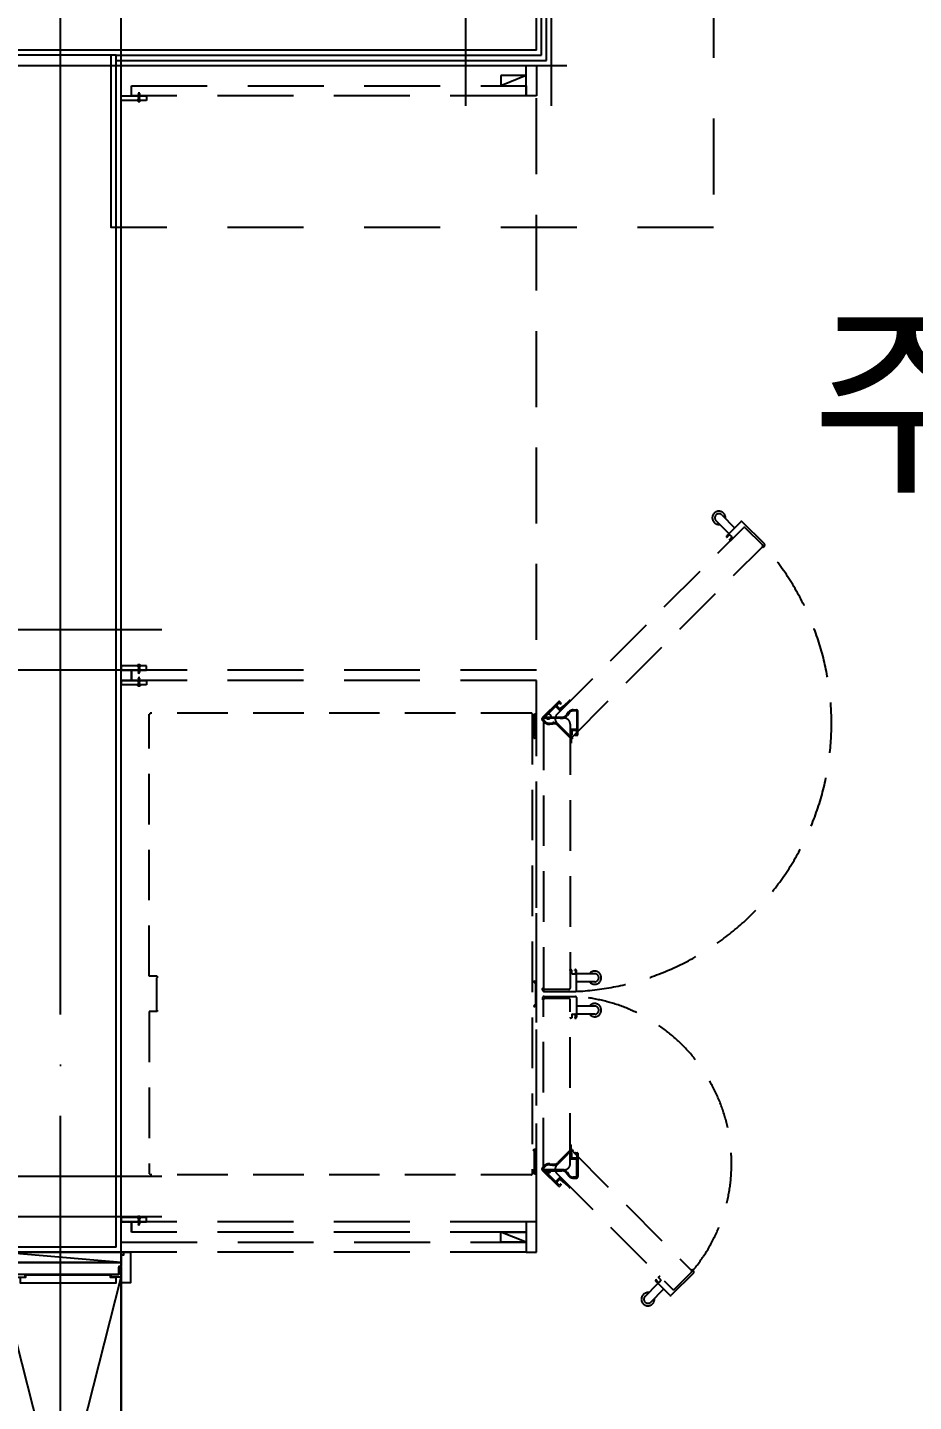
# Model space of a CAD drawing. Header units: millimetres. Extents: x 6886222 to 6919728, y 230959 to 276095.
# Drawn here: x 6894968 to 6896718, y 246235 to 248949 of the extents above; entities that cross this region are included whole.
import ezdxf
from ezdxf.enums import TextEntityAlignment as Align
from ezdxf.xclip import XClip

# ---------------------------------------------------------------- set-up
doc = ezdxf.new("R2010")
doc.units = ezdxf.units.MM
doc.header["$LTSCALE"] = 100
doc.header["$XCLIPFRAME"] = 2
for name, pattern in [('ST-DASH', [2.7, 1.5, -1.2]), ('U-84C-EX$0$( Hidden )', [0.375, 0.25, -0.125]), ('U-84C-EX$0$CEN', [62, 60, -1, 0, -1]), ('U-84C-EX$0$DASHDOTX2', [2, 1, -0.5, 0, -0.5]), ('U-84C-EX$0$HID', [2.3, 1.5, -0.8])]:
    doc.linetypes.add(name, pattern=pattern)
for name, color, linetype in [('BP', 7, 'Continuous'), ('TEXT', 2, 'Continuous'), ('U-84C-EX$0$C-DOOR', 1, 'Continuous'), ('U-84C-EX$0$CEN', 1, 'U-84C-EX$0$CEN'), ('U-84C-EX$0$COL', 2, 'Continuous'), ('U-84C-EX$0$DOR', 4, 'Continuous'), ('U-84C-EX$0$F-주방가구', 6, 'Continuous'), ('U-84C-EX$0$FIN', 5, 'Continuous'), ('U-84C-EX$0$FUR_미설치가구', 8, 'U-84C-EX$0$HID'), ('U-84C-EX$0$INSUL_line', 8, 'Continuous'), ('결로방지', 4, 'ST-DASH')]:
    doc.layers.add(name, color=color, linetype=linetype)
doc.layers.add('U-84C-EX$0$MC', color=152, linetype='Continuous', plot=False)
doc.styles.add('맑은 고딕', font='')
doc.styles.get('맑은 고딕').set_extended_font_data('Malgun Gothic')

# ---------------------------------------------------------------- blocks, each defined once
blk = doc.blocks.new('U-84C-EX$0$A$C424087ba')
at = {"layer": 'U-84C-EX$0$C-DOOR', "elevation": 0}
blk.add_lwpolyline([(0, -49), (0, -991), (-240, -49), (-240, -991)], close=True, dxfattribs=at)
at = {"layer": 'U-84C-EX$0$C-DOOR', "color": 1, "linetype": 'U-84C-EX$0$DASHDOTX2', "ltscale": 10}
blk.add_arc((-239.4, -47.5, 0), 943.5, 182.5226, 269.9627, dxfattribs=at)
at = {"layer": 'U-84C-EX$0$DOR', "color": 8}
blk.add_line((0, -20), (-240, 0), dxfattribs=at)
at = {"layer": 'U-84C-EX$0$DOR'}
for points in [[(-252, 0), (-252, -40), (-240, -40), (-240, -5), (-245, -5), (-245, 0)], [(18, 0), (18, -60), (0, -60), (0, -5), (5, -5), (5, 0)], [(0, -20), (0, -28), (-5, -28), (-5, -44), (-235, -44), (-235, -28), (-240, -28), (-240, -20)], [(-240, -49), (-190, -49), (-190, -44), (-235, -44), (-235, -29), (-240, -29)], [(-21, -45), (-189, -45), (-189, -50), (-200, -50), (-200, -60), (-10, -60), (-10, -50), (-21, -50)], [(0, -49), (-20, -49), (-20, -44), (-5, -44), (-5, -29), (0, -29)], [(-252, -1040), (-252, -1000), (-240, -1000), (-240, -1035), (-245, -1035), (-245, -1040)], [(-240, -991), (-190, -991), (-190, -996), (-235, -996), (-235, -1011), (-240, -1011)], [(0, -1020), (0, -1012), (-5, -1012), (-5, -996), (-235, -996), (-235, -1012), (-240, -1012), (-240, -1020)], [(-21, -995), (-189, -995), (-189, -990), (-200, -990), (-200, -980), (-10, -980), (-10, -990), (-21, -990)], [(0, -991), (-20, -991), (-20, -996), (-5, -996), (-5, -1011), (0, -1011)]]:
    blk.add_lwpolyline(points, close=True, dxfattribs=at)
at = {"layer": 'U-84C-EX$0$DOR', "color": 8}
blk.add_lwpolyline([(0, -20), (-240, -20), (-240, 0), (0, 0)], close=True, dxfattribs=at)
at = {"layer": 'U-84C-EX$0$DOR', "color": 4, "elevation": 0}
blk.add_lwpolyline([(-240, -49), (-1182, -49), (-1182, -89), (-240, -89)], close=True, dxfattribs=at)
at = {"layer": 'U-84C-EX$0$DOR', "elevation": 0}
blk.add_lwpolyline([(18, -1040), (18, -980), (0, -980), (0, -1035), (5, -1035), (5, -1040)], close=True, dxfattribs=at)
blk = doc.blocks.new('U-84C-EX$0$냉장고_1')
at = {"layer": 'U-84C-EX$0$F-주방가구', "color": 8, "linetype": 'U-84C-EX$0$( Hidden )', "ltscale": 4}
for p, q in [((-1075.3, 586.4), (-1031.4, 630.3)), ((-1028.6, 630.3), (-1001, 602.8)), ((-991.1, 643.8), (-1016.5, 618.3)), ((-979.8, 632.5), (-1005.2, 607)), ((-1037.6, 618.5), (-1071.4, 584.7)), ((-805.6, 390), (-1034.1, 618.5)), ((-1011.5, 600.8), (-1007.4, 604.9)), ((-1011.5, 600.5), (-1006.7, 595.8)), ((-1002.4, 601.3), (-1006, 604.9)), ((-1002.8, 601), (-1002.4, 601.4)), ((-1002.8, 601), (-1002.7, 601)), ((-1002.8, 600.3), (-1001.8, 599.4)), ((-1001, 599.9), (-1001.6, 599.4)), ((-1075.3, 582.2), (-1073.2, 580.1)), ((-1072.5, 580.1), (-1071.8, 580.8)), ((-836.2, 345.9), (-1071.4, 581.1)), ((-1009.7, 594.1), (-1008.3, 592.7)), ((-1006.9, 594.1), (-1007.9, 593)), ((-1006.7, 595.6), (-1006.9, 594.1)), ((-831.9, 416.9), (-831.1, 417.6)), ((-822.2, 406.6), (-831.9, 416.2)), ((-820.9, 408.1), (-830.4, 417.6)), ((-819.6, 406.8), (-821, 408.2)), ((-813.6, 412.6), (-814.2, 412)), ((-813.3, 410.8), (-814.2, 411.7)), ((-813.6, 412.6), (-810.8, 415.4)), ((-812.5, 410.8), (-810.4, 412.9)), ((-812.5, 410.8), (-812.5, 410.8)), ((-810.4, 412.9), (-805.4, 408)), ((-809.4, 415.4), (-776.8, 382.9)), ((-847.3, 349.8), (-847.3, 395.8)), ((-845.3, 395.8), (-845.3, 361.3)), ((-837.8, 398.8), (-844.3, 398.8)), ((-844.3, 396.8), (-837.8, 396.8)), ((-829.8, 392.8), (-826.3, 388.1)), ((-828.2, 394), (-824.7, 389.2)), ((-820.8, 406), (-820.6, 406)), ((-820, 382.4), (-781.7, 382.4)), ((-812.8, 398.6), (-819.9, 405.7)), ((-818.1, 407), (-819.6, 406.8)), ((-811.6, 400.7), (-817.9, 406.9)), ((-779.7, 384.4), (-815.1, 384.4)), ((-812.7, 382.4), (-815, 382.4)), ((-812.1, 397.1), (-803.4, 405.8)), ((-808.2, 383.4), (-811.7, 383.4)), ((-811.3, 400.7), (-805.4, 406.6)), ((-807.7, 382.9), (-807.7, 382.7)), ((-807.5, 382.5), (-805.7, 382.5)), ((-805.7, 382.5), (-790.7, 382.5)), ((-778.3, 381.4), (-802.6, 405.8)), ((-790.7, 382.5), (-788.9, 382.5)), ((-788.7, 382.9), (-788.7, 382.7)), ((-784.7, 383.4), (-788.2, 383.4)), ((-783.7, 382.4), (-779.7, 382.4)), ((-779.2, 379.9), (-779.2, 381.9)), ((-777.2, 381.9), (-777.2, 379.9)), ((-765.2, 391.1), (-765.2, 35)), ((-765.2, 391.1), (-761.2, 391.1)), ((-761.2, 391.1), (-761.2, 346.7)), ((-756.7, -518.5), (-756.7, 391.1)), ((-755.5, 392.3), (-2.2, 392.3)), ((-2.2, 391.1), (-2.2, 392.3)), ((-2.2, 391.1), (-1.2, 391.1)), ((-1.2, 390.1), (-1.2, 391.1)), ((-1.2, 390.1), (0, 390.1)), ((0, 70), (0, 390.1)), ((-844.9, 350.8), (-844.9, 357.8)), ((-832.5, 360.8), (-844.8, 360.8)), ((-835.5, 358.8), (-843.9, 358.8)), ((-835.3, 358.6), (-835.3, 349.7)), ((-833, 359.3), (-833, 349.2)), ((-805.6, 373), (-832.7, 345.9)), ((-832.7, 343.1), (-807.7, 368.1)), ((-832, 370.4), (-832, 46.5)), ((-815.7, 362.8), (-826.3, 352.2)), ((-814.4, 364.1), (-815.7, 362.8)), ((-814, 364), (-814.1, 364.1)), ((-813.3, 364), (-810.8, 366.5)), ((-810.8, 367.9), (-809.1, 369.5)), ((-791.6, 370.7), (-797.5, 371.5)), ((-791.4, 372.6), (-797.2, 373.5)), ((-778.3, 380), (-782.8, 375.4)), ((-781.4, 374), (-776.8, 378.6)), ((-779.2, 379.9), (-779.2, 46.5)), ((-777.2, 379.9), (-779.2, 379.9)), ((-842.3, 348.8), (-846.3, 348.8)), ((-841.9, 350.8), (-844.9, 350.8)), ((-842.3, 348.8), (-841.5, 348.8)), ((-841.8, 350.8), (-841.9, 350.8)), ((-841.3, 350.3), (-841.3, 349)), ((-837.7, 344.5), (-836.2, 345.9)), ((-836.2, 343.1), (-837.7, 344.5)), ((-836.2, 345.9), (-834.8, 344.5)), ((-835.2, 349.6), (-834, 348.6)), ((-831.3, 347.4), (-834.1, 344.5)), ((-834, 348.6), (-834, 346.6)), ((-834, 346.8), (-834, 333.3)), ((-832.5, 332.8), (-833.5, 332.8)), ((-832.6, 348.4), (-832.7, 348.5)), ((-832, 347), (-832, 333.3)), ((-829.9, 347.4), (-827.4, 349.8)), ((-826.3, 352.2), (-827.5, 351)), ((-827.4, 350.5), (-827.5, 350.7)), ((-761.3, 342.2), (-758.8, 343.8)), ((-842.3, 83), (-841.5, 83)), ((-841.3, 81.5), (-841.3, 82.8)), ((-835.3, 75.2), (-835.3, 81.9)), ((-835.2, 82.1), (-834, 83)), ((-834, 83), (-832.5, 83)), ((-832, 81), (-832, 83)), ((-880.3, 75), (-844.3, 75)), ((-880.3, 59), (-844.3, 59)), ((-844.3, 42), (-844.3, 81)), ((-841.8, 81), (-842.3, 81)), ((-842.3, 81), (-842.3, 76)), ((-841.8, 81), (-841.9, 81)), ((-835.5, 75), (-841.3, 75)), ((-763.2, 35), (-763.2, 55)), ((-760.2, 58), (-760.2, 60)), ((-16.2, 67), (-16.2, 70)), ((-16.2, 70), (0, 70)), ((-16.2, 67), (-15, 67)), ((-15, 3), (-15, 67)), ((-844.3, 28), (-844.3, -11)), ((-780.2, 40), (-842.3, 40)), ((-780.2, 30), (-842.3, 30)), ((-829.5, 44), (-781.7, 44)), ((-777.7, 46.5), (-778.7, 46.5)), ((-777.2, 43), (-777.2, 46)), ((-763.2, 35), (-765.2, 35)), ((-765.2, 35), (-765.2, 15)), ((-763.2, 15), (-763.2, 35)), ((-880.3, 11), (-844.3, 11)), ((-832, -497.8), (-832, 23.5)), ((-829.5, 26), (-781.7, 26)), ((-779.2, -507.3), (-779.2, 23.5)), ((-777.7, 23.5), (-778.7, 23.5)), ((-777.2, 27), (-777.2, 24)), ((-765.2, 15), (-765.2, -518.5)), ((-760.2, 10), (-760.2, 12)), ((-16.2, 0), (-16.2, 3)), ((-16.2, 3), (-15, 3)), ((-16.2, 0), (0, 0)), ((0, 0), (0, -517.5)), ((-880.3, -5), (-844.3, -5)), ((-842.3, -11), (-842.3, -6)), ((-841.8, -11), (-842.3, -11)), ((-842.3, -13), (-841.5, -13)), ((-841.8, -11), (-841.9, -11)), ((-835.5, -5), (-841.3, -5)), ((-841.3, -11.5), (-841.3, -12.8)), ((-835.3, -5.2), (-835.3, -11.9)), ((-835.2, -12.1), (-834, -13)), ((-834, -13), (-832.5, -13)), ((-832, -11), (-832, -13)), ((-834, -474.2), (-834, -460.7)), ((-832.5, -460.2), (-833.5, -460.2)), ((-832, -474.4), (-832, -460.7)), ((-836.2, -473.3), (-1211.6, -848.7)), ((-847.3, -477.2), (-847.3, -523.2)), ((-842.3, -476.2), (-846.3, -476.2)), ((-844.9, -478.2), (-844.9, -485.2)), ((-841.9, -478.2), (-844.9, -478.2)), ((-832.5, -488.2), (-844.8, -488.2)), ((-835.5, -486.2), (-843.9, -486.2)), ((-842.3, -476.2), (-841.5, -476.2)), ((-841.8, -478.2), (-841.9, -478.2)), ((-841.3, -477.7), (-841.3, -476.4)), ((-836.2, -470.5), (-837.7, -471.9)), ((-837.7, -471.9), (-836.2, -473.3)), ((-836.2, -473.3), (-834.8, -471.9)), ((-835.3, -486), (-835.3, -477.1)), ((-835.2, -477), (-834, -476.1)), ((-831.3, -474.8), (-834.1, -471.9)), ((-834, -476.1), (-834, -474.1)), ((-833, -486.7), (-833, -476.6)), ((-832.7, -470.5), (-807.7, -495.5)), ((-805.6, -500.4), (-832.7, -473.3)), ((-832.6, -475.8), (-832.7, -475.9)), ((-829.9, -474.8), (-827.4, -477.2)), ((-827.4, -477.9), (-827.5, -478.1)), ((-826.3, -479.6), (-827.5, -478.4)), ((-815.7, -490.2), (-826.3, -479.6)), ((-761.2, -475.4), (-761.2, -518.5)), ((-760.2, -470.5), (-758.2, -472.4)), ((-845.3, -523.2), (-845.3, -488.7)), ((-829.8, -520.2), (-826.3, -515.4)), ((-820, -509.8), (-781.7, -509.8)), ((-814.4, -491.5), (-815.7, -490.2)), ((-779.7, -511.8), (-815.1, -511.8)), ((-812.7, -509.8), (-815, -509.8)), ((-814, -491.4), (-814.1, -491.5)), ((-813.3, -491.4), (-810.8, -493.9)), ((-808.2, -510.8), (-811.7, -510.8)), ((-810.8, -495.3), (-809.1, -496.9)), ((-809.4, -542.8), (-776.8, -510.3)), ((-807.7, -510.3), (-807.7, -510.1)), ((-807.5, -509.9), (-805.7, -509.9)), ((-805.7, -509.9), (-790.7, -509.9)), ((-778.3, -508.8), (-802.6, -533.2)), ((-791.6, -498.1), (-797.5, -498.9)), ((-791.4, -500), (-797.2, -500.9)), ((-790.7, -509.9), (-788.9, -509.9)), ((-788.7, -510.3), (-788.7, -510.1)), ((-784.7, -510.8), (-788.2, -510.8)), ((-783.7, -509.8), (-779.7, -509.8)), ((-778.3, -507.4), (-782.8, -502.8)), ((-781.4, -501.4), (-776.8, -506)), ((-779.2, -507.3), (-779.2, -509.3)), ((-777.2, -507.3), (-779.2, -507.3)), ((-777.2, -509.3), (-777.2, -507.3)), ((-805.6, -517.4), (-1174.2, -886)), ((-844.3, -524.2), (-837.8, -524.2)), ((-837.8, -526.2), (-844.3, -526.2)), ((-822.2, -534), (-831.9, -543.6)), ((-820.9, -535.5), (-830.4, -545)), ((-828.2, -521.4), (-824.7, -516.6)), ((-819.6, -534.2), (-821, -535.6)), ((-820.8, -533.4), (-820.6, -533.4)), ((-812.8, -526), (-819.9, -533.1)), ((-818.1, -534.4), (-819.6, -534.2)), ((-811.6, -528.1), (-817.9, -534.3)), ((-813.3, -538.2), (-814.2, -539.1)), ((-813.6, -540), (-814.2, -539.4)), ((-813.6, -540), (-810.8, -542.8)), ((-812.5, -538.2), (-810.4, -540.3)), ((-812.5, -538.2), (-812.5, -538.2)), ((-812.1, -524.5), (-803.4, -533.2)), ((-811.3, -528.1), (-805.4, -534)), ((-810.4, -540.3), (-805.4, -535.4)), ((-761.2, -518.5), (-765.2, -518.5)), ((-755.5, -519.7), (-2.2, -519.7)), ((-2.2, -518.5), (-2.2, -519.7)), ((-2.2, -518.5), (-1.2, -518.5)), ((-1.2, -517.5), (0, -517.5)), ((-1.2, -518.5), (-1.2, -517.5)), ((-831.9, -544.3), (-831.1, -545)), ((-1215.5, -849.7), (-1213.3, -847.6)), ((-1215.5, -854), (-1171.5, -897.9)), ((-1212.6, -847.6), (-1211.9, -848.3)), ((-1177.8, -886), (-1211.6, -852.2)), ((-1151.6, -868.1), (-1146.9, -863.3)), ((-1151.6, -868.3), (-1147.5, -872.4)), ((-1149.8, -861.6), (-1148.4, -860.2)), ((-1147, -861.6), (-1148.1, -860.6)), ((-1146.8, -863.1), (-1147, -861.6)), ((-1142.9, -867.8), (-1142, -866.9)), ((-1142.9, -868.5), (-1142.6, -868.9)), ((-1142.9, -868.5), (-1142.9, -868.6)), ((-1141.1, -867.5), (-1141.7, -866.9)), ((-1168.7, -897.9), (-1141.1, -870.3)), ((-1131.2, -911.3), (-1156.7, -885.9)), ((-1142.6, -868.9), (-1146.1, -872.4)), ((-1119.9, -900), (-1145.4, -874.6))]:
    blk.add_line(p, q, dxfattribs=at)
for centre, radius in [((-788.4, 385.6), 3.75), ((-788.4, 385.6), 3.75), ((-788.4, -513.1), 5.3), ((-788.4, -513.1), 5.3)]:
    blk.add_circle(centre, radius, dxfattribs=at)
for centre, radius, start, end in [((-1030, 628.9), 2, 45, 135), ((-985.4, 638.1), 13, 262.9799, 187.0201), ((-985.4, 638.1), 8, 315, 135), ((-1035.9, 616.7), 2.5, 45, 135), ((-1011.3, 600.6), 0.2, 135, 225), ((-1006.7, 604.2), 1, 45, 135), ((-1002.4, 600.6), 0.5, 135, 225), ((-1001.7, 599.5), 0.2, 225, 315), ((-1002.4, 601.4), 2, 315, 45), ((-819.7, 370.1), 330.9, 140.3392, 266.0839), ((-1073.2, 584.3), 3, 135, 225), ((-1072.8, 580.4), 0.5, 225, 315), ((-1069.7, 582.9), 2.5, 135, 225), ((-1072.1, 581.1), 0.5, 315, 45), ((-1008.3, 593.4), 0.5, 225, 315), ((-1006.9, 595.6), 0.2, 352.5686, 45), ((-831.5, 416.6), 0.5, 135, 225), ((-830.8, 417.3), 0.5, 45, 135), ((-814, 411.8), 0.2, 135, 225), ((-812.9, 411.1), 0.5, 225, 315), ((-810.1, 414.7), 1, 45, 135), ((-806.1, 407.3), 1, 315, 45), ((-844.3, 395.8), 3, 90, 180), ((-844.3, 395.8), 1, 90, 180), ((-837.8, 386.8), 12, 36.6144, 90), ((-837.8, 386.8), 10, 36.6144, 90), ((-820, 370.4), 12, 90, 180), ((-815.1, 396.4), 14, 216.6144, 256.2709), ((-815.1, 396.4), 12, 216.6144, 270), ((-820.8, 408), 2, 225, 270), ((-820.6, 405), 1, 45, 90), ((-819.5, 407), 0.2, 225, 277.4314), ((-815.1, 396.4), 14, 256.2709, 270), ((-818, 406.8), 0.2, 45, 97.4314), ((-812.4, 397.5), 0.5, 135, 225), ((-813.1, 398.2), 0.5, 315, 45), ((-812.4, 397.5), 0.5, 225, 315), ((-812.7, 382.9), 0.5, 270, 0), ((-811.7, 382.9), 0.5, 90, 180), ((-811.5, 400.8), 0.2, 225, 315), ((-808.2, 382.9), 0.5, 0, 90), ((-807.5, 382.7), 0.2, 180, 270), ((-814.1, 381.5), 12, 315, 45), ((-803, 405.5), 0.5, 45, 135), ((-788.9, 382.7), 0.2, 270, 0), ((-788.2, 382.9), 0.5, 90, 180), ((-784.7, 382.9), 0.5, 0, 90), ((-783.7, 382.9), 0.5, 180, 270), ((-781.7, 379.9), 2.5, 0, 90), ((-779.7, 381.9), 2.5, 0, 90), ((-779.7, 381.9), 0.5, 0, 90), ((-779, 380.7), 1, 315, 45), ((-779, 380.7), 3, 315, 45), ((-755.5, 391.1), 1.2, 90, 180), ((-844.8, 361.3), 0.5, 180, 270), ((-843.9, 357.8), 1, 90, 180), ((-835.5, 358.6), 0.2, 0, 90), ((-832.5, 359.3), 0.5, 90, 180), ((-832.5, 360.3), 0.5, 0, 90), ((-832.5, 360.3), 0.5, 270, 0), ((-814.2, 364), 0.2, 45, 135), ((-813.6, 364.3), 0.5, 225, 315), ((-810.4, 367.5), 0.5, 135, 225), ((-811.1, 366.8), 0.5, 315, 45), ((-799.2, 359.6), 14, 121.2709, 135), ((-799.2, 359.6), 12, 81.6144, 135), ((-799.2, 359.6), 14, 81.6144, 121.2709), ((-789.9, 382.5), 12, 261.6144, 315), ((-789.9, 382.5), 10, 261.6144, 315), ((-846.3, 349.8), 1, 180, 270), ((-841.8, 350.3), 0.5, 0, 90), ((-841.5, 349), 0.2, 270, 0), ((-834.5, 347.7), 2.5, 225, 315), ((-834.5, 344.9), 2.5, 225, 315), ((-835.1, 349.7), 0.2, 180, 232.4314), ((-834.5, 344.9), 0.5, 225, 315), ((-834.2, 348.6), 0.2, 0, 52.4314), ((-833.5, 333.3), 0.5, 180, 270), ((-832, 349.2), 1, 180, 225), ((-834, 347), 2, 0, 45), ((-832.5, 333.3), 0.5, 270, 0), ((-830.9, 347), 0.5, 45, 135), ((-830.2, 347.7), 0.5, 225, 315), ((-827.4, 350.8), 0.2, 135, 225), ((-827.8, 350.2), 0.5, 315, 45), ((-760.2, 347.1), 5, 180, 257.8398), ((-758.2, 346.7), 3, 180, 258.0765), ((-842.3, 81), 2, 90, 180), ((-841.8, 81.5), 0.5, 270, 0), ((-841.5, 82.8), 0.2, 0, 90), ((-835.1, 81.9), 0.2, 127.5686, 180), ((-832.5, 82.5), 0.5, 0, 90), ((-880.3, 67), 13, 37.9799, 322.0201), ((-880.3, 67), 8, 90, 270), ((-841.3, 76), 1, 180, 270), ((-835.5, 75.2), 0.2, 270, 0), ((-760.2, 55), 5, 90.5, 180), ((-760.2, 55), 3, 90.5, 180), ((-818.3, -499.2), 529.8, 92.5993, 221.4294), ((-842.3, 42), 2, 180, 270), ((-842.3, 28), 2, 90, 180), ((-829.5, 46.5), 2.5, 180, 270), ((-781.7, 46.5), 2.5, 270, 0), ((-780.2, 43), 3, 270, 0), ((-780.2, 27), 3, 0, 90), ((-778.7, 46), 0.5, 90, 180), ((-777.7, 46), 0.5, 0, 90), ((-880.3, 3), 13, 37.9799, 322.0201), ((-880.3, 3), 8, 90, 270), ((-829.5, 23.5), 2.5, 90, 180), ((-781.7, 23.5), 2.5, 0, 90), ((-778.7, 24), 0.5, 180, 270), ((-777.7, 24), 0.5, 270, 0), ((-760.2, 15), 5, 180, 269.5), ((-760.2, 15), 3, 180, 269.5), ((-842.3, -11), 2, 180, 270), ((-841.3, -6), 1, 90, 180), ((-841.8, -11.5), 0.5, 0, 90), ((-841.5, -12.8), 0.2, 270, 0), ((-835.5, -5.2), 0.2, 0, 90), ((-835.1, -11.9), 0.2, 180, 232.4314), ((-832.5, -12.5), 0.5, 270, 0), ((-833.5, -460.7), 0.5, 90, 180), ((-832.5, -460.7), 0.5, 0, 90), ((-846.3, -477.2), 1, 90, 180), ((-844.8, -488.7), 0.5, 90, 180), ((-843.9, -485.2), 1, 180, 270), ((-841.8, -477.7), 0.5, 270, 0), ((-841.5, -476.4), 0.2, 0, 90), ((-834.5, -472.3), 2.5, 45, 135), ((-834.5, -475.1), 2.5, 45, 135), ((-835.5, -486), 0.2, 270, 0), ((-835.1, -477.1), 0.2, 127.5686, 180), ((-834.5, -472.3), 0.5, 45, 135), ((-834.2, -476), 0.2, 307.5686, 0), ((-832, -476.6), 1, 135, 180), ((-832.5, -486.7), 0.5, 180, 270), ((-834, -474.4), 2, 315, 0), ((-832.5, -487.7), 0.5, 0, 90), ((-832.5, -487.7), 0.5, 270, 0), ((-830.9, -474.4), 0.5, 225, 315), ((-830.2, -475.1), 0.5, 45, 135), ((-827.4, -478.2), 0.2, 135, 225), ((-827.8, -477.6), 0.5, 315, 45), ((-760.2, -475.5), 5, 90.5, 180), ((-758.2, -475.4), 3, 90.5, 180), ((-820, -497.8), 12, 180, 270), ((-815.1, -523.8), 14, 103.7291, 143.3856), ((-815.1, -523.8), 12, 90, 143.3856), ((-815.1, -523.8), 14, 90, 103.7291), ((-814.2, -491.4), 0.2, 225, 315), ((-813.6, -491.7), 0.5, 45, 135), ((-812.7, -510.3), 0.5, 0, 90), ((-811.7, -510.3), 0.5, 180, 270), ((-810.4, -494.9), 0.5, 135, 225), ((-811.1, -494.2), 0.5, 315, 45), ((-799.2, -487), 14, 225, 238.7291), ((-808.2, -510.3), 0.5, 270, 0), ((-799.2, -487), 12, 225, 278.3856), ((-807.5, -510.1), 0.2, 90, 180), ((-799.2, -487), 14, 238.7291, 278.3856), ((-814.1, -508.9), 12, 315, 45), ((-789.9, -509.9), 12, 45, 98.3856), ((-789.9, -509.9), 10, 45, 98.3856), ((-788.9, -510.1), 0.2, 0, 90), ((-788.2, -510.3), 0.5, 180, 270), ((-784.7, -510.3), 0.5, 270, 0), ((-783.7, -510.3), 0.5, 90, 180), ((-781.7, -507.3), 2.5, 270, 0), ((-779.7, -509.3), 0.5, 270, 0), ((-779.7, -509.3), 2.5, 270, 0), ((-779, -508.1), 1, 315, 45), ((-779, -508.1), 3, 315, 45), ((-844.3, -523.2), 3, 180, 270), ((-844.3, -523.2), 1, 180, 270), ((-837.8, -514.2), 10, 270, 323.3856), ((-837.8, -514.2), 12, 270, 323.3856), ((-820.8, -535.4), 2, 90, 135), ((-820.6, -532.4), 1, 270, 315), ((-819.5, -534.4), 0.2, 82.5686, 135), ((-818, -534.2), 0.2, 262.5686, 315), ((-814, -539.2), 0.2, 135, 225), ((-812.9, -538.5), 0.5, 45, 135), ((-812.4, -524.9), 0.5, 135, 225), ((-812.4, -524.9), 0.5, 45, 135), ((-813.1, -525.6), 0.5, 315, 45), ((-811.5, -528.2), 0.2, 45, 135), ((-810.1, -542.1), 1, 225, 315), ((-806.1, -534.7), 1, 315, 45), ((-803, -532.9), 0.5, 225, 315), ((-755.5, -518.5), 1.2, 180, 270), ((-831.5, -544), 0.5, 135, 225), ((-830.8, -544.7), 0.5, 225, 315), ((-1213.3, -851.9), 3, 135, 225), ((-1213, -848), 0.5, 45, 135), ((-1209.8, -850.4), 2.5, 135, 225), ((-1212.3, -848.7), 0.5, 315, 45), ((-1151.5, -868.2), 0.2, 135, 225), ((-1148.4, -860.9), 0.5, 45, 135), ((-1147, -863.2), 0.2, 315, 7.4314), ((-1142.6, -868.2), 0.5, 135, 225), ((-1141.8, -867.1), 0.2, 45, 135), ((-1142.6, -868.9), 2, 315, 45), ((-1176, -884.2), 2.5, 225, 315), ((-1146.8, -871.7), 1, 225, 315), ((-1125.6, -905.7), 13, 172.9799, 97.0201), ((-1170.1, -896.5), 2, 225, 315), ((-1125.6, -905.7), 8, 225, 45)]:
    blk.add_arc(centre, radius, start, end, dxfattribs=at)
blk = doc.blocks.new('U-84C-EX$0$냉장고장_12')
at = {"layer": 'U-84C-EX$0$FUR_미설치가구', "linetype": 'U-84C-EX$0$HID'}
for p, q in [((-780, 20), (-730, 0)), ((-16.5, -16.9), (-13.7, -16)), ((-16, -16.5), (-16.5, -16.9)), ((-16.5, -16.9), (-16, -17.1)), ((-16.5, -17.9), (-13.5, -16.9)), ((-16, -17.4), (-16.5, -17.9)), ((-16.5, -18.8), (-13.5, -17.8)), ((-16.5, -17.9), (-16, -18)), ((-16, -18.3), (-16.5, -18.8)), ((-16.5, -19.7), (-13.5, -18.7)), ((-16.5, -18.8), (-16, -18.9)), ((-16, -19.2), (-16.5, -19.7)), ((-16.5, -20.5), (-13.5, -19.6)), ((-16.5, -19.7), (-16, -19.8)), ((-16, -20.1), (-16.5, -20.5)), ((-16.5, -20.5), (-16, -20.7)), ((-16.5, -21.5), (-13.5, -20.5)), ((-16, -21), (-16.5, -21.5)), ((-16.5, -22.4), (-13.5, -21.4)), ((-16.5, -21.5), (-16, -21.6)), ((-16, -21.9), (-16.5, -22.4)), ((-16.5, -22.4), (-16, -22.5)), ((-16.5, -23.4), (-13.5, -22.4)), ((-16, -22.9), (-16.5, -23.4)), ((-16.5, -23.4), (-16, -23.5)), ((-16.5, -24.3), (-13.5, -23.4)), ((-16, -23.9), (-16.5, -24.3)), ((-16.5, -24.3), (-16, -24.5)), ((-16.5, -25.3), (-13.5, -24.3)), ((-16, -24.8), (-16.5, -25.3)), ((-16.5, -25.3), (-16, -25.4)), ((-16.5, -26.2), (-13.5, -25.3)), ((-16, -25.8), (-16.5, -26.2)), ((-16.5, -26.2), (-16, -26.4)), ((-13.5, -26.5), (-16.5, -26.5)), ((-16.5, -29), (-16.5, -26.5)), ((-16.2, -16.1), (-14.1, -15.1)), ((-15.7, -15.6), (-16.2, -16.1)), ((-16.2, -16.1), (-15.9, -16.2)), ((-16, -16.5), (-14.2, -15.8)), ((-15.9, -16.2), (-16, -16.5)), ((-16, -17.1), (-14, -16.4)), ((-16, -16.8), (-16, -16.5)), ((-16, -17.4), (-14, -16.7)), ((-16, -17.4), (-16, -17.1)), ((-16, -18), (-14, -17.3)), ((-16, -18.3), (-14, -17.7)), ((-16, -18.3), (-16, -18)), ((-16, -18.9), (-14, -18.3)), ((-16, -19.2), (-14, -18.6)), ((-16, -19.2), (-16, -18.9)), ((-16, -19.8), (-14, -19.2)), ((-16, -20.1), (-14, -19.4)), ((-16, -20.1), (-16, -19.8)), ((-16, -20.7), (-14, -20)), ((-16, -21), (-14, -20.4)), ((-16, -21), (-16, -20.7)), ((-16, -21.6), (-14, -21)), ((-16, -21.9), (-14, -21.3)), ((-16, -21.9), (-16, -21.6)), ((-16, -22.5), (-14, -21.9)), ((-16, -22.9), (-14, -22.3)), ((-16, -22.9), (-16, -22.5)), ((-16, -23.5), (-14, -22.9)), ((-16, -23.9), (-14, -23.2)), ((-16, -23.9), (-16, -23.5)), ((-16, -24.5), (-14, -23.8)), ((-16, -24.8), (-14, -24.2)), ((-16, -24.8), (-16, -24.5)), ((-16, -25.4), (-14, -24.7)), ((-16, -25.8), (-14, -25.1)), ((-16, -25.8), (-16, -25.4)), ((-16, -26.4), (-14, -25.7)), ((-16, -26.5), (-14, -25.9)), ((-16, -26.5), (-16, -26.4)), ((-15.9, -15.2), (-14.4, -14.3)), ((-15.5, -14.8), (-15.9, -15.2)), ((-15.9, -15.2), (-15.5, -15.4)), ((-15.9, -16.2), (-14.3, -15.5)), ((-15.7, -15.6), (-14.6, -14.9)), ((-15.5, -15.3), (-15.6, -15.6)), ((-15.5, -14.8), (-14.9, -14.1)), ((-15.5, -15.4), (-14.7, -14.7)), ((-15, -14), (-15.1, -14.4)), ((-15, -13), (-15, -33)), ((-15, -14), (-15, -14.1)), ((-15, -26.5), (-13.5, -26)), ((-14.9, -14.1), (-14.4, -14.3)), ((-14.4, -14.3), (-14.7, -14.7)), ((-14.7, -14.7), (-14.6, -15)), ((-14.6, -14.9), (-14.1, -15.1)), ((-14.4, -15.6), (-14.2, -15.8)), ((-14.1, -15.1), (-14.3, -15.5)), ((-14.2, -15.8), (-13.7, -16)), ((-13.7, -16), (-14, -16.4)), ((-14, -16.7), (-14, -16.4)), ((-14, -16.7), (-13.5, -16.9)), ((-13.5, -16.9), (-14, -17.3)), ((-14, -17.7), (-14, -17.3)), ((-14, -17.7), (-13.5, -17.8)), ((-13.5, -17.8), (-14, -18.3)), ((-14, -18.6), (-14, -18.3)), ((-14, -18.6), (-13.5, -18.7)), ((-13.5, -18.7), (-14, -19.2)), ((-14, -19.4), (-14, -19.2)), ((-14, -19.4), (-13.5, -19.6)), ((-13.5, -19.6), (-14, -20)), ((-14, -20.4), (-14, -20)), ((-14, -20.4), (-13.5, -20.5)), ((-13.5, -20.5), (-14, -21)), ((-14, -21.3), (-14, -21)), ((-14, -21.3), (-13.5, -21.4)), ((-13.5, -21.4), (-14, -21.9)), ((-14, -22.3), (-14, -21.9)), ((-14, -22.3), (-13.5, -22.4)), ((-13.5, -22.4), (-14, -22.9)), ((-14, -23.2), (-14, -22.9)), ((-14, -23.2), (-13.5, -23.4)), ((-13.5, -23.4), (-14, -23.8)), ((-14, -24.2), (-14, -23.8)), ((-14, -24.2), (-13.5, -24.3)), ((-13.5, -24.3), (-14, -24.7)), ((-14, -25.1), (-14, -24.7)), ((-14, -25.1), (-13.5, -25.3)), ((-13.5, -25.3), (-14, -25.7)), ((-14, -25.9), (-14, -25.7)), ((-14, -25.9), (-13.5, -26)), ((-13.5, -26), (-14, -26.5)), ((-14, -26.5), (-14, -26.5)), ((-13.5, -29), (-13.5, -26.5)), ((-18.5, -29.3), (-18.5, -29)), ((-11.5, -29), (-18.5, -29)), ((-11.7, -29.5), (-18.3, -29.5)), ((-14.8, -30.8), (-15.2, -30.8)), ((-15.2, -31.5), (-15.2, -30.8)), ((-14.8, -31.5), (-14.8, -30.8)), ((-11.5, -29.3), (-11.5, -29)), ((-18.5, -1145.7), (-18.5, -1146)), ((-11.5, -1146), (-18.5, -1146)), ((-11.7, -1145.5), (-18.3, -1145.5)), ((-16.5, -1146), (-16.5, -1148.5)), ((-13.5, -1148.5), (-16.5, -1148.5)), ((-16.5, -1148.8), (-16, -1148.6)), ((-16, -1149.2), (-16.5, -1148.8)), ((-16.5, -1148.8), (-13.5, -1149.7)), ((-16.5, -1149.7), (-16, -1149.6)), ((-16, -1150.2), (-16.5, -1149.7)), ((-16.5, -1149.7), (-13.5, -1150.7)), ((-16.5, -1150.7), (-16, -1150.5)), ((-16, -1151.1), (-16.5, -1150.7)), ((-16.5, -1150.7), (-13.5, -1151.6)), ((-16.5, -1151.6), (-16, -1151.5)), ((-16, -1152.1), (-16.5, -1151.6)), ((-16.5, -1151.6), (-13.5, -1152.6)), ((-16.5, -1152.6), (-16, -1152.5)), ((-16, -1153.1), (-16.5, -1152.6)), ((-16.5, -1152.6), (-13.5, -1153.6)), ((-16.5, -1153.5), (-16, -1153.4)), ((-16, -1154), (-16.5, -1153.5)), ((-16.5, -1153.5), (-13.5, -1154.5)), ((-16.5, -1154.5), (-16, -1154.3)), ((-16, -1154.9), (-16.5, -1154.5)), ((-16.5, -1154.5), (-13.5, -1155.4)), ((-16.5, -1155.3), (-16, -1155.2)), ((-16, -1155.8), (-16.5, -1155.3)), ((-16.5, -1155.3), (-13.5, -1156.3)), ((-16.5, -1156.2), (-16, -1156.1)), ((-16, -1156.7), (-16.5, -1156.2)), ((-16.5, -1156.2), (-13.5, -1157.2)), ((-16.5, -1157.1), (-16, -1157)), ((-16, -1157.6), (-16.5, -1157.1)), ((-16.5, -1157.1), (-13.5, -1158.1)), ((-16.5, -1158.1), (-16, -1157.9)), ((-16, -1158.5), (-16.5, -1158.1)), ((-16.5, -1158.1), (-13.7, -1159)), ((-16.2, -1158.9), (-15.9, -1158.8)), ((-15.7, -1159.4), (-16.2, -1158.9)), ((-16.2, -1158.9), (-14.1, -1159.9)), ((-16, -1148.5), (-14, -1149.1)), ((-16, -1148.5), (-16, -1148.6)), ((-16, -1148.6), (-14, -1149.3)), ((-16, -1149.2), (-16, -1149.6)), ((-16, -1149.2), (-14, -1149.9)), ((-16, -1149.6), (-14, -1150.3)), ((-16, -1150.2), (-16, -1150.5)), ((-16, -1150.2), (-14, -1150.8)), ((-16, -1150.5), (-14, -1151.2)), ((-16, -1151.1), (-16, -1151.5)), ((-16, -1151.1), (-14, -1151.8)), ((-16, -1151.5), (-14, -1152.1)), ((-16, -1152.1), (-16, -1152.5)), ((-16, -1152.1), (-14, -1152.7)), ((-16, -1152.5), (-14, -1153.1)), ((-16, -1153.1), (-16, -1153.4)), ((-16, -1153.1), (-14, -1153.7)), ((-16, -1153.4), (-14, -1154)), ((-16, -1154), (-16, -1154.3)), ((-16, -1154), (-14, -1154.6)), ((-16, -1154.3), (-14, -1155)), ((-16, -1154.9), (-14, -1155.6)), ((-16, -1154.9), (-16, -1155.2)), ((-16, -1155.2), (-14, -1155.8)), ((-16, -1155.8), (-16, -1156.1)), ((-16, -1155.8), (-14, -1156.4)), ((-16, -1156.1), (-14, -1156.7)), ((-16, -1156.7), (-16, -1157)), ((-16, -1156.7), (-14, -1157.3)), ((-16, -1157), (-14, -1157.7)), ((-16, -1157.6), (-16, -1157.9)), ((-16, -1157.6), (-14, -1158.3)), ((-16, -1157.9), (-14, -1158.6)), ((-16, -1158.2), (-16, -1158.5)), ((-15.9, -1158.8), (-16, -1158.5)), ((-16, -1158.5), (-14.2, -1159.2)), ((-15.9, -1158.8), (-14.3, -1159.5)), ((-15.9, -1159.8), (-15.5, -1159.6)), ((-15.5, -1160.2), (-15.9, -1159.8)), ((-15.9, -1159.8), (-14.4, -1160.7)), ((-15.7, -1159.4), (-14.6, -1160.1)), ((-15.5, -1159.7), (-15.6, -1159.4)), ((-15.5, -1159.6), (-14.7, -1160.3)), ((-15.5, -1160.2), (-14.9, -1160.9)), ((-15.2, -1143.5), (-15.2, -1144.2)), ((-14.8, -1144.2), (-15.2, -1144.2)), ((-15, -1161), (-15.1, -1160.6)), ((-15, -1162), (-15, -1142)), ((-15, -1148.5), (-13.5, -1149)), ((-15, -1161), (-15, -1160.9)), ((-14.9, -1160.9), (-14.4, -1160.7)), ((-14.8, -1143.5), (-14.8, -1144.2)), ((-14.7, -1160.3), (-14.6, -1160)), ((-14.4, -1160.7), (-14.7, -1160.3)), ((-14.6, -1160.1), (-14.1, -1159.9)), ((-14.4, -1159.4), (-14.2, -1159.2)), ((-14.1, -1159.9), (-14.3, -1159.5)), ((-14.2, -1159.2), (-13.7, -1159)), ((-13.5, -1149), (-14, -1148.5)), ((-14, -1148.5), (-14, -1148.5)), ((-14, -1149.1), (-13.5, -1149)), ((-14, -1149.1), (-14, -1149.3)), ((-13.5, -1149.7), (-14, -1149.3)), ((-14, -1149.9), (-13.5, -1149.7)), ((-14, -1149.9), (-14, -1150.3)), ((-13.5, -1150.7), (-14, -1150.3)), ((-14, -1150.8), (-13.5, -1150.7)), ((-14, -1150.8), (-14, -1151.2)), ((-13.5, -1151.6), (-14, -1151.2)), ((-14, -1151.8), (-13.5, -1151.6)), ((-14, -1151.8), (-14, -1152.1)), ((-13.5, -1152.6), (-14, -1152.1)), ((-14, -1152.7), (-13.5, -1152.6)), ((-14, -1152.7), (-14, -1153.1)), ((-13.5, -1153.6), (-14, -1153.1)), ((-14, -1153.7), (-13.5, -1153.6)), ((-14, -1153.7), (-14, -1154)), ((-13.5, -1154.5), (-14, -1154)), ((-14, -1154.6), (-13.5, -1154.5)), ((-14, -1154.6), (-14, -1155)), ((-13.5, -1155.4), (-14, -1155)), ((-14, -1155.6), (-13.5, -1155.4)), ((-14, -1155.6), (-14, -1155.8)), ((-13.5, -1156.3), (-14, -1155.8)), ((-14, -1156.4), (-13.5, -1156.3)), ((-14, -1156.4), (-14, -1156.7)), ((-13.5, -1157.2), (-14, -1156.7)), ((-14, -1157.3), (-13.5, -1157.2)), ((-14, -1157.3), (-14, -1157.7)), ((-13.5, -1158.1), (-14, -1157.7)), ((-14, -1158.3), (-13.5, -1158.1)), ((-14, -1158.3), (-14, -1158.6)), ((-13.7, -1159), (-14, -1158.6)), ((-13.5, -1146), (-13.5, -1148.5)), ((-11.5, -1145.7), (-11.5, -1146)), ((0, -1155), (0, -1175)), ((0, -1175), (0, -1155)), ((-18.5, -1184.3), (-18.5, -1184)), ((-11.5, -1184), (-18.5, -1184)), ((-11.7, -1184.5), (-18.3, -1184.5)), ((-16.5, -1171.9), (-13.7, -1171)), ((-16, -1171.5), (-16.5, -1171.9)), ((-16.5, -1171.9), (-16, -1172.1)), ((-16.5, -1172.9), (-13.5, -1171.9)), ((-16, -1172.4), (-16.5, -1172.9)), ((-16.5, -1173.8), (-13.5, -1172.8)), ((-16.5, -1172.9), (-16, -1173)), ((-16, -1173.3), (-16.5, -1173.8)), ((-16.5, -1174.7), (-13.5, -1173.7)), ((-16.5, -1173.8), (-16, -1173.9)), ((-16, -1174.2), (-16.5, -1174.7)), ((-16.5, -1175.5), (-13.5, -1174.6)), ((-16.5, -1174.7), (-16, -1174.8)), ((-16, -1175.1), (-16.5, -1175.5)), ((-16.5, -1175.5), (-16, -1175.7)), ((-16.5, -1176.5), (-13.5, -1175.5)), ((-16, -1176), (-16.5, -1176.5)), ((-16.5, -1177.4), (-13.5, -1176.4)), ((-16.5, -1176.5), (-16, -1176.6)), ((-16, -1176.9), (-16.5, -1177.4)), ((-16.5, -1177.4), (-16, -1177.5)), ((-16.5, -1178.4), (-13.5, -1177.4)), ((-16, -1177.9), (-16.5, -1178.4)), ((-16.5, -1179.3), (-13.5, -1178.4)), ((-16.5, -1178.4), (-16, -1178.5)), ((-16, -1178.9), (-16.5, -1179.3)), ((-16.5, -1180.3), (-13.5, -1179.3)), ((-16.5, -1179.3), (-16, -1179.5)), ((-16, -1179.8), (-16.5, -1180.3)), ((-16.5, -1180.3), (-16, -1180.4)), ((-16.5, -1181.2), (-13.5, -1180.3)), ((-16, -1180.8), (-16.5, -1181.2)), ((-16.5, -1181.2), (-16, -1181.4)), ((-13.5, -1181.5), (-16.5, -1181.5)), ((-16.5, -1184), (-16.5, -1181.5)), ((-16.2, -1171.1), (-14.1, -1170.1)), ((-15.7, -1170.6), (-16.2, -1171.1)), ((-16.2, -1171.1), (-15.9, -1171.2)), ((-16, -1171.5), (-14.2, -1170.8)), ((-15.9, -1171.2), (-16, -1171.5)), ((-16, -1172.1), (-14, -1171.4)), ((-16, -1171.8), (-16, -1171.5)), ((-16, -1172.4), (-14, -1171.7)), ((-16, -1172.4), (-16, -1172.1)), ((-16, -1173), (-14, -1172.3)), ((-16, -1173.3), (-14, -1172.7)), ((-16, -1173.3), (-16, -1173)), ((-16, -1173.9), (-14, -1173.3)), ((-16, -1174.2), (-14, -1173.6)), ((-16, -1174.2), (-16, -1173.9)), ((-16, -1174.8), (-14, -1174.2)), ((-16, -1175.1), (-14, -1174.4)), ((-16, -1175.1), (-16, -1174.8)), ((-16, -1175.7), (-14, -1175)), ((-16, -1176), (-14, -1175.4)), ((-16, -1176), (-16, -1175.7)), ((-16, -1176.6), (-14, -1176)), ((-16, -1176.9), (-14, -1176.3)), ((-16, -1176.9), (-16, -1176.6)), ((-16, -1177.5), (-14, -1176.9)), ((-16, -1177.9), (-14, -1177.3)), ((-16, -1177.9), (-16, -1177.5)), ((-16, -1178.5), (-14, -1177.9)), ((-16, -1178.9), (-14, -1178.2)), ((-16, -1178.9), (-16, -1178.5)), ((-16, -1179.5), (-14, -1178.8)), ((-16, -1179.8), (-14, -1179.2)), ((-16, -1179.8), (-16, -1179.5)), ((-16, -1180.4), (-14, -1179.7)), ((-16, -1180.8), (-14, -1180.1)), ((-16, -1180.8), (-16, -1180.4)), ((-16, -1181.4), (-14, -1180.7)), ((-16, -1181.5), (-14, -1180.9)), ((-16, -1181.5), (-16, -1181.4)), ((-15.9, -1170.2), (-14.4, -1169.3)), ((-15.5, -1169.8), (-15.9, -1170.2)), ((-15.9, -1170.2), (-15.5, -1170.4)), ((-15.9, -1171.2), (-14.3, -1170.5)), ((-15.7, -1170.6), (-14.6, -1169.9)), ((-15.5, -1170.3), (-15.6, -1170.6)), ((-15.5, -1169.8), (-14.9, -1169.1)), ((-15.5, -1170.4), (-14.7, -1169.7)), ((-14.8, -1185.8), (-15.2, -1185.8)), ((-15.2, -1186.5), (-15.2, -1185.8)), ((-15, -1169), (-15.1, -1169.4)), ((-15, -1168), (-15, -1188)), ((-15, -1169), (-15, -1169.1)), ((-15, -1181.5), (-13.5, -1181)), ((-14.9, -1169.1), (-14.4, -1169.3)), ((-14.8, -1186.5), (-14.8, -1185.8)), ((-14.4, -1169.3), (-14.7, -1169.7)), ((-14.7, -1169.7), (-14.6, -1170)), ((-14.6, -1169.9), (-14.1, -1170.1)), ((-14.4, -1170.6), (-14.2, -1170.8)), ((-14.1, -1170.1), (-14.3, -1170.5)), ((-14.2, -1170.8), (-13.7, -1171)), ((-13.7, -1171), (-14, -1171.4)), ((-14, -1171.7), (-14, -1171.4)), ((-14, -1171.7), (-13.5, -1171.9)), ((-13.5, -1171.9), (-14, -1172.3)), ((-14, -1172.7), (-14, -1172.3)), ((-14, -1172.7), (-13.5, -1172.8)), ((-13.5, -1172.8), (-14, -1173.3)), ((-14, -1173.6), (-14, -1173.3)), ((-14, -1173.6), (-13.5, -1173.7)), ((-13.5, -1173.7), (-14, -1174.2)), ((-14, -1174.4), (-14, -1174.2)), ((-14, -1174.4), (-13.5, -1174.6)), ((-13.5, -1174.6), (-14, -1175)), ((-14, -1175.4), (-14, -1175)), ((-14, -1175.4), (-13.5, -1175.5)), ((-13.5, -1175.5), (-14, -1176)), ((-14, -1176.3), (-14, -1176)), ((-14, -1176.3), (-13.5, -1176.4)), ((-13.5, -1176.4), (-14, -1176.9)), ((-14, -1177.3), (-14, -1176.9)), ((-14, -1177.3), (-13.5, -1177.4)), ((-13.5, -1177.4), (-14, -1177.9)), ((-14, -1178.2), (-14, -1177.9)), ((-14, -1178.2), (-13.5, -1178.4)), ((-13.5, -1178.4), (-14, -1178.8)), ((-14, -1179.2), (-14, -1178.8)), ((-14, -1179.2), (-13.5, -1179.3)), ((-13.5, -1179.3), (-14, -1179.7)), ((-14, -1180.1), (-14, -1179.7)), ((-14, -1180.1), (-13.5, -1180.3)), ((-13.5, -1180.3), (-14, -1180.7)), ((-14, -1180.9), (-14, -1180.7)), ((-14, -1180.9), (-13.5, -1181)), ((-13.5, -1181), (-14, -1181.5)), ((-14, -1181.5), (-14, -1181.5)), ((-13.5, -1184), (-13.5, -1181.5)), ((-11.5, -1184.3), (-11.5, -1184)), ((20, -1175), (20, -1184)), ((-18.5, -2235.7), (-18.5, -2236)), ((-11.5, -2236), (-18.5, -2236)), ((-11.7, -2235.5), (-18.3, -2235.5)), ((-16.5, -2236), (-16.5, -2238.5)), ((-13.5, -2238.5), (-16.5, -2238.5)), ((-16.5, -2238.8), (-16, -2238.6)), ((-16, -2239.2), (-16.5, -2238.8)), ((-16.5, -2238.8), (-13.5, -2239.7)), ((-16.5, -2239.7), (-16, -2239.6)), ((-16, -2240.2), (-16.5, -2239.7)), ((-16.5, -2239.7), (-13.5, -2240.7)), ((-16.5, -2240.7), (-16, -2240.5)), ((-16, -2241.1), (-16.5, -2240.7)), ((-16.5, -2240.7), (-13.5, -2241.6)), ((-16.5, -2241.6), (-16, -2241.5)), ((-16, -2242.1), (-16.5, -2241.6)), ((-16.5, -2241.6), (-13.5, -2242.6)), ((-16.5, -2242.6), (-16, -2242.5)), ((-16, -2243.1), (-16.5, -2242.6)), ((-16.5, -2242.6), (-13.5, -2243.6)), ((-16.5, -2243.5), (-16, -2243.4)), ((-16, -2244), (-16.5, -2243.5)), ((-16.5, -2243.5), (-13.5, -2244.5)), ((-16.5, -2244.5), (-16, -2244.3)), ((-16, -2244.9), (-16.5, -2244.5)), ((-16.5, -2244.5), (-13.5, -2245.4)), ((-16.5, -2245.3), (-16, -2245.2)), ((-16, -2245.8), (-16.5, -2245.3)), ((-16.5, -2245.3), (-13.5, -2246.3)), ((-16.5, -2246.2), (-16, -2246.1)), ((-16, -2246.7), (-16.5, -2246.2)), ((-16.5, -2246.2), (-13.5, -2247.2)), ((-16.5, -2247.1), (-16, -2247)), ((-16, -2247.6), (-16.5, -2247.1)), ((-16.5, -2247.1), (-13.5, -2248.1)), ((-16.5, -2248.1), (-16, -2247.9)), ((-16, -2248.5), (-16.5, -2248.1)), ((-16.5, -2248.1), (-13.7, -2249)), ((-16.2, -2248.9), (-15.9, -2248.8)), ((-15.7, -2249.4), (-16.2, -2248.9)), ((-16.2, -2248.9), (-14.1, -2249.9)), ((-16, -2238.5), (-14, -2239.1)), ((-16, -2238.5), (-16, -2238.6)), ((-16, -2238.6), (-14, -2239.3)), ((-16, -2239.2), (-16, -2239.6)), ((-16, -2239.2), (-14, -2239.9)), ((-16, -2239.6), (-14, -2240.3)), ((-16, -2240.2), (-16, -2240.5)), ((-16, -2240.2), (-14, -2240.8)), ((-16, -2240.5), (-14, -2241.2)), ((-16, -2241.1), (-16, -2241.5)), ((-16, -2241.1), (-14, -2241.8)), ((-16, -2241.5), (-14, -2242.1)), ((-16, -2242.1), (-16, -2242.5)), ((-16, -2242.1), (-14, -2242.7)), ((-16, -2242.5), (-14, -2243.1)), ((-16, -2243.1), (-16, -2243.4)), ((-16, -2243.1), (-14, -2243.7)), ((-16, -2243.4), (-14, -2244)), ((-16, -2244), (-16, -2244.3)), ((-16, -2244), (-14, -2244.6)), ((-16, -2244.3), (-14, -2245)), ((-16, -2244.9), (-14, -2245.6)), ((-16, -2244.9), (-16, -2245.2)), ((-16, -2245.2), (-14, -2245.8)), ((-16, -2245.8), (-16, -2246.1)), ((-16, -2245.8), (-14, -2246.4)), ((-16, -2246.1), (-14, -2246.7)), ((-16, -2246.7), (-16, -2247)), ((-16, -2246.7), (-14, -2247.3)), ((-16, -2247), (-14, -2247.7)), ((-16, -2247.6), (-16, -2247.9)), ((-16, -2247.6), (-14, -2248.3)), ((-16, -2247.9), (-14, -2248.6)), ((-16, -2248.2), (-16, -2248.5)), ((-15.9, -2248.8), (-16, -2248.5)), ((-16, -2248.5), (-14.2, -2249.2)), ((-15.9, -2248.8), (-14.3, -2249.5)), ((-15.9, -2249.8), (-15.5, -2249.6)), ((-15.5, -2250.2), (-15.9, -2249.8)), ((-15.9, -2249.8), (-14.4, -2250.7)), ((-15.7, -2249.4), (-14.6, -2250.1)), ((-15.5, -2249.7), (-15.6, -2249.4)), ((-15.5, -2249.6), (-14.7, -2250.3)), ((-15.5, -2250.2), (-14.9, -2250.9)), ((-15.2, -2233.5), (-15.2, -2234.2)), ((-14.8, -2234.2), (-15.2, -2234.2)), ((-15, -2251), (-15.1, -2250.6)), ((-15, -2252), (-15, -2232)), ((-15, -2238.5), (-13.5, -2239)), ((-15, -2251), (-15, -2250.9)), ((-14.9, -2250.9), (-14.4, -2250.7)), ((-14.8, -2233.5), (-14.8, -2234.2)), ((-14.7, -2250.3), (-14.6, -2250)), ((-14.4, -2250.7), (-14.7, -2250.3)), ((-14.6, -2250.1), (-14.1, -2249.9)), ((-14.4, -2249.4), (-14.2, -2249.2)), ((-14.1, -2249.9), (-14.3, -2249.5)), ((-14.2, -2249.2), (-13.7, -2249)), ((-13.5, -2239), (-14, -2238.5)), ((-14, -2238.5), (-14, -2238.5)), ((-14, -2239.1), (-13.5, -2239)), ((-14, -2239.1), (-14, -2239.3)), ((-13.5, -2239.7), (-14, -2239.3)), ((-14, -2239.9), (-13.5, -2239.7)), ((-14, -2239.9), (-14, -2240.3)), ((-13.5, -2240.7), (-14, -2240.3)), ((-14, -2240.8), (-13.5, -2240.7)), ((-14, -2240.8), (-14, -2241.2)), ((-13.5, -2241.6), (-14, -2241.2)), ((-14, -2241.8), (-13.5, -2241.6)), ((-14, -2241.8), (-14, -2242.1)), ((-13.5, -2242.6), (-14, -2242.1)), ((-14, -2242.7), (-13.5, -2242.6)), ((-14, -2242.7), (-14, -2243.1)), ((-13.5, -2243.6), (-14, -2243.1)), ((-14, -2243.7), (-13.5, -2243.6)), ((-14, -2243.7), (-14, -2244)), ((-13.5, -2244.5), (-14, -2244)), ((-14, -2244.6), (-13.5, -2244.5)), ((-14, -2244.6), (-14, -2245)), ((-13.5, -2245.4), (-14, -2245)), ((-14, -2245.6), (-13.5, -2245.4)), ((-14, -2245.6), (-14, -2245.8)), ((-13.5, -2246.3), (-14, -2245.8)), ((-14, -2246.4), (-13.5, -2246.3)), ((-14, -2246.4), (-14, -2246.7)), ((-13.5, -2247.2), (-14, -2246.7)), ((-14, -2247.3), (-13.5, -2247.2)), ((-14, -2247.3), (-14, -2247.7)), ((-13.5, -2248.1), (-14, -2247.7)), ((-14, -2248.3), (-13.5, -2248.1)), ((-14, -2248.3), (-14, -2248.6)), ((-13.7, -2249), (-14, -2248.6)), ((-13.5, -2236), (-13.5, -2238.5)), ((-11.5, -2235.7), (-11.5, -2236)), ((0, -2265), (0, -2245)), ((0, -2245), (0, -2265)), ((-780, -2285), (-730, -2265))]:
    blk.add_line(p, q, dxfattribs=at)
for points in [[(-780, -20), (-780, 40), (-800, 40), (-800, -20)], [(-780, 0), (-780, 20), (-730, 20), (-730, 0)], [(0, 0), (-780, 0), (-780, -20), (0, -20)], [(-780, -2245), (-780, -2305), (-800, -2305), (-800, -2245)], [(-780, -2265), (-780, -2285), (-730, -2285), (-730, -2265)], [(20, -2285), (-780, -2285), (-780, -2305), (20, -2305)]]:
    blk.add_lwpolyline(points, close=True, dxfattribs=at)
for points in [[(-800, -2245), (-800, -20)], [(-800, -1155), (20, -1155)], [(-800, -1175), (20, -1175)], [(-780, -2245), (20, -2245)], [(-780, -2265), (0, -2265)]]:
    blk.add_lwpolyline(points, dxfattribs=at)
at = {"layer": 'U-84C-EX$0$FUR_미설치가구', "linetype": 'U-84C-EX$0$HID', "elevation": 0}
for points in [[(-30, -20), (-30, -29), (20, -29), (20, -20)], [(-30, -1155), (-30, -1146), (20, -1146), (20, -1155)], [(-30, -1175), (-30, -1184), (20, -1184), (20, -1175)], [(-30, -2245), (-30, -2236), (20, -2236), (20, -2245)]]:
    blk.add_lwpolyline(points, close=True, dxfattribs=at)
at = {"layer": 'U-84C-EX$0$FUR_미설치가구', "linetype": 'U-84C-EX$0$HID'}
for centre, radius, start, end in [((-18.3, -29.3), 0.2, 180, 270), ((-15, -28.3), 3.25, 202.6199, 337.3801), ((-11.7, -29.3), 0.2, 270, 0), ((-18.3, -1145.7), 0.2, 90, 180), ((-15, -1146.7), 3.25, 22.6199, 157.3801), ((-11.7, -1145.7), 0.2, 0, 90), ((-18.3, -1184.3), 0.2, 180, 270), ((-15, -1183.2), 3.25, 202.6199, 337.3801), ((-11.7, -1184.3), 0.2, 270, 0), ((-18.3, -2235.7), 0.2, 90, 180), ((-15, -2236.7), 3.25, 22.6199, 157.3801), ((-11.7, -2235.7), 0.2, 0, 90)]:
    blk.add_arc(centre, radius, start, end, dxfattribs=at)
blk = doc.blocks.new('U-84C-EX')
at = {"layer": 'U-84C-EX$0$CEN'}
for p, q in [((10335, 3020), (10335, 225)), ((11135, -7770), (11135, 625)), ((10935, -810), (12300, -810)), ((10935, -1970), (13860, -1970))]:
    blk.add_line(p, q, dxfattribs=at)
at = {"layer": 'U-84C-EX$0$COL'}
for p, q in [((11035, 325), (11245, 325)), ((11025, -2030), (11025, -15)), ((11025, -2030), (11245, -2030))]:
    blk.add_line(p, q, dxfattribs=at)
blk.add_lwpolyline([(11025, -15), (11035, -15), (11035, 325)], dxfattribs=at)
at = {"layer": 'U-84C-EX$0$FIN'}
for p, q in [((10175, 315), (10175, 540)), ((10185, 325), (10185, 540)), ((11025, 315), (10175, 315)), ((11025, 325), (10185, 325))]:
    blk.add_line(p, q, dxfattribs=at)
at = {"layer": 'U-84C-EX$0$INSUL_line'}
for q in [(10195, 540), (13025, 335)]:
    blk.add_line((10195, 335), q, dxfattribs=at)
blk.add_lwpolyline([(11025, -15), (11025, 325), (11035, 325)], dxfattribs=at)
at = {"layer": 'U-84C-EX$0$MC'}
for p, q in [((10165, 225), (10165, 3020)), ((11015, -2190), (11015, 625)), ((11335, 305), (10135, 305)), ((10935, -890), (12300, -890)), ((11015, -7770), (11015, -1700)), ((10935, -1890), (13860, -1890)), ((10935, -2040), (13860, -2040))]:
    blk.add_line(p, q, dxfattribs=at)
at = {"layer": 'U-84C-EX$0$DOR', "xscale": -1}
blk.add_blockref('U-84C-EX$0$A$C424087ba', (11015, -2040), dxfattribs=at)
at = {"layer": 'U-84C-EX$0$FUR_미설치가구', "linetype": 'U-84C-EX$0$HID'}
blk.add_blockref('U-84C-EX$0$냉장고장_12', (10995, 265), dxfattribs=at)
at = {"layer": 'U-84C-EX$0$FUR_미설치가구', "linetype": 'U-84C-EX$0$HID', "xscale": -1, "rotation": 180}
blk.add_blockref('U-84C-EX$0$냉장고_1', (10960.1, -1494.5), dxfattribs=at)
blk = doc.blocks.new('301 NAME')
at = {"layer": 'TEXT', "linetype": 'Continuous', "style": '맑은 고딕'}
blk.add_text('주방/식당', height=300, dxfattribs=at).set_placement((6897341.9, 248211.7), align=Align.MIDDLE_CENTER)
blk = doc.blocks.new('A$C91700e87')
at = {"layer": 'TEXT'}
blk.add_blockref('301 NAME', (-6890908.1, -241299.4), dxfattribs=at)

msp = doc.modelspace()

# ---------------------------------------------------------------- block references
at = {"layer": 'BP'}
ref = msp.add_blockref('U-84C-EX', (6906168.1, 248569.4), dxfattribs=dict(at, xscale=-1))
XClip(ref).set_block_clipping_path([(17025.0000000028, -7770.1978698203), (17025.0000000028, 3020.0000000003), (4145.7978996271, 3020.0000000003), (4145.7978996281, 325.0000000014), (599.9999999972, 325.0000000014), (599.9999999972, -7770.1978698203)])

# ---------------------------------------------------------------- next in the draw order: linework, layer by layer
at = {"layer": '결로방지'}
msp.add_lwpolyline([(6906188, 248064.4), (6901368.1, 248064.4), (6901368.1, 249959.4), (6899033.1, 249959.4), (6899033.1, 250389.4), (6896323.1, 250389.4), (6896323.1, 248554.4), (6895143.1, 248554.4)], dxfattribs=at)

# ---------------------------------------------------------------- next in the draw order: block references
at = {"layer": 'BP'}
msp.add_blockref('A$C91700e87', (6890908.1, 241299.4), dxfattribs=at)

doc.saveas('drawing.dxf')
